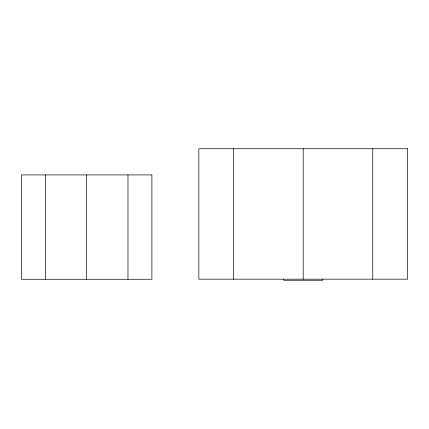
<?xml version="1.0" encoding="UTF-8"?>
<svg xmlns="http://www.w3.org/2000/svg" width="429" height="429" viewBox="0 0 429 429"><rect width="100%" height="100%" fill="white"/><g stroke="black" fill="none" stroke-linecap="round" stroke-linejoin="round"><path stroke-width="0.64" d="M372.763 148.734L372.763 279.177M322.764 279.177L322.764 280.266L283.633 280.266L283.633 279.177M303.196 148.734L303.196 279.177M233.628 148.734L233.628 279.177M127.976 174.919L127.976 279.274M86.669 174.919L86.669 279.274M45.367 174.919L45.367 279.274M407.55 148.734L198.841 148.734L198.841 279.177L407.55 279.177L407.55 148.734M151.893 174.919L21.45 174.919L21.45 279.274L151.893 279.274L151.893 174.919"/></g></svg>
